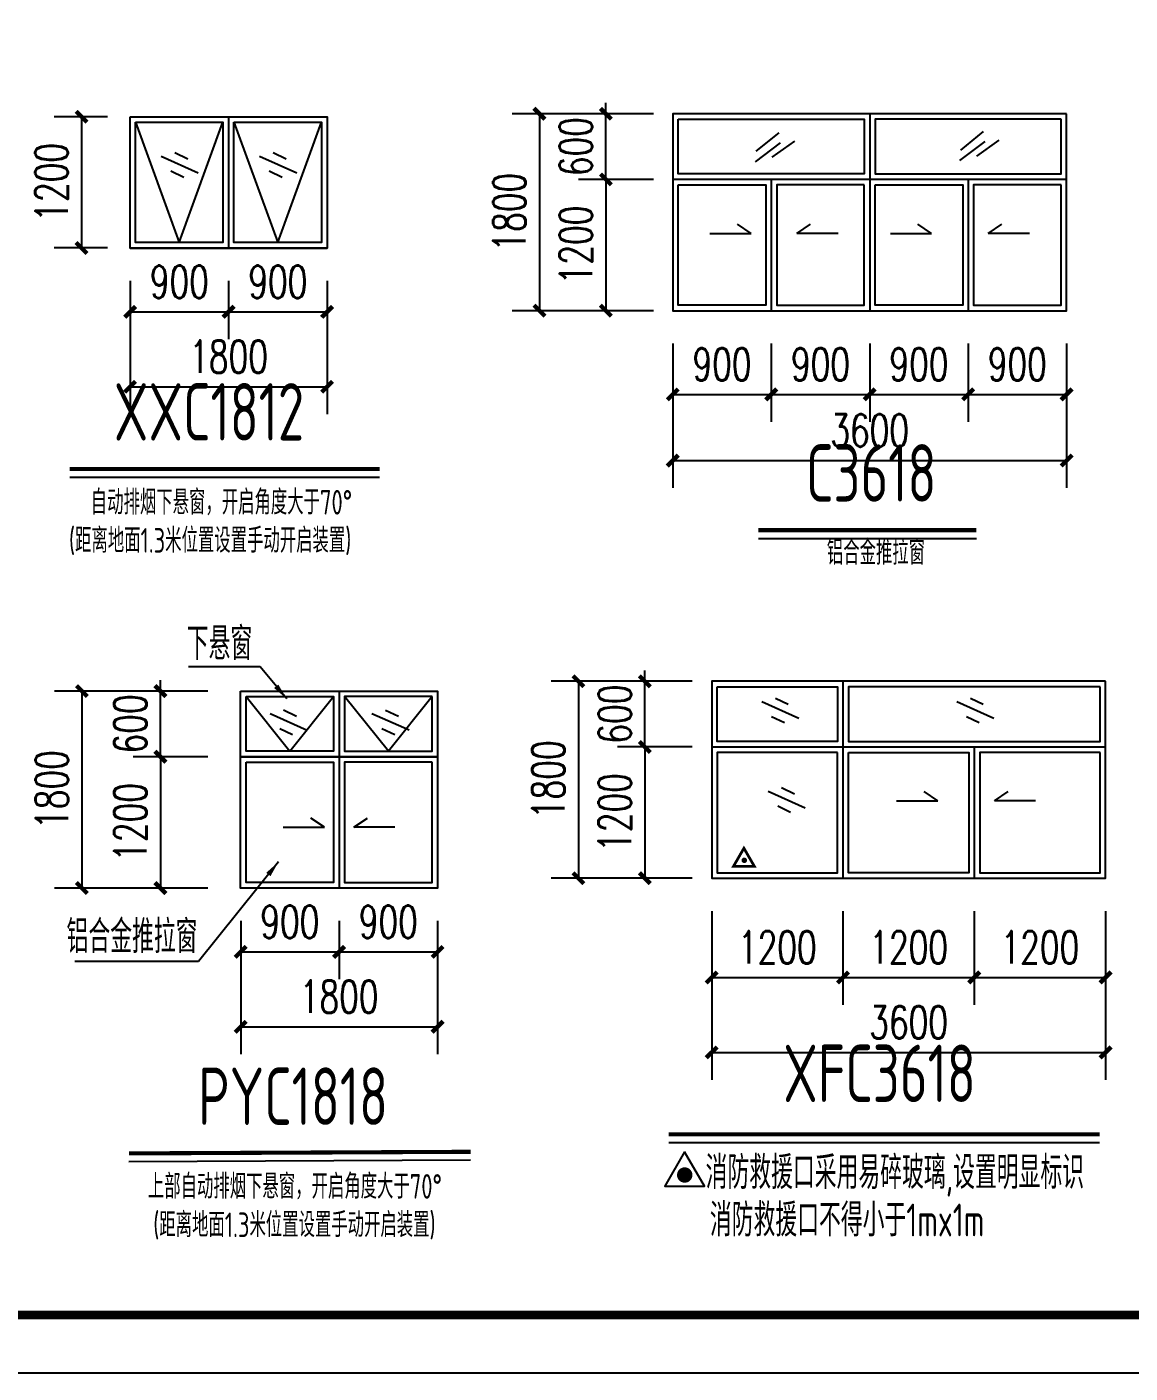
# Model space of a CAD drawing. Extents: x 177291 to 1288761, y 177638 to 322898.
# Drawn here: x 652768 to 672937, y 251928 to 276542 of the extents above; entities that cross this region are included whole.
import ezdxf
from ezdxf.enums import TextEntityAlignment as Align

# ---------------------------------------------------------------- set-up
doc = ezdxf.new("R2010")
doc.units = 0
doc.header["$LTSCALE"] = 1000
for name, color, linetype in [('AXIS', 3, 'Continuous'), ('Gzd', 1, 'Continuous'), ('PUB_TEXT', 7, 'Continuous'), ('PUB_TITLE', 4, 'Continuous'), ('REIN', 1, 'Continuous'), ('TEXT', 7, 'Continuous'), ('THICK', 6, 'Continuous'), ('THIN', 7, 'Continuous')]:
    doc.layers.add(name, color=color, linetype=linetype)
doc.styles.add('_TCH_DIM_T3', font='SIMPLEX', dxfattribs={"width": 0.705882, "bigfont": 'GBCBIG'})
doc.styles.add('C', font='tssdeng.shx', dxfattribs={"height": 3, "bigfont": 'tssdchn.shx'})
doc.styles.add('标准字体', font='tssdeng.shx', dxfattribs={"width": 0.7, "bigfont": 'tssdchn.shx'})
doc.dimstyles.new('TCH-200-1', dxfattribs={"dimtxt": 595, "dimasz": 200, "dimexe": 500, "dimexo": 600, "dimgap": 252.5, "dimtad": 1, "dimdec": 0, "dimzin": 0, "dimdsep": 46, "dimtxsty": '_TCH_DIM_T3', "dimblk": 'ARCHTICK', "dimcen": 0.09, "dimclrd": 3, "dimclre": 3, "dimclrt": 7, "dimazin": 2, "dimtfac": 1, "dimtdec": 0, "dimtix": 1, "dimtmove": 2, "dimatfit": 3, "dimfxl": 1, "dimtolj": 1, "dimtzin": 0, "dimarcsym": 0})
doc.dimstyles.new('TCH-200-2', dxfattribs={"dimtxt": 595, "dimasz": 200, "dimexe": 500, "dimexo": 600, "dimgap": 252.5, "dimtad": 1, "dimdec": 0, "dimlfac": 0.5, "dimzin": 0, "dimdsep": 46, "dimtxsty": '_TCH_DIM_T3', "dimblk": 'ARCHTICK', "dimcen": 0.09, "dimclrd": 124, "dimclre": 124, "dimclrt": 7, "dimazin": 2, "dimtfac": 1, "dimtdec": 0, "dimtix": 1, "dimtmove": 2, "dimatfit": 3, "dimfxl": 1, "dimtolj": 1, "dimtzin": 0, "dimarcsym": 0})

# ---------------------------------------------------------------- blocks, each defined once
blk = doc.blocks.new('A$C4C406FEF')
for p, q in [((2000, 1800), (2000, 0)), ((1169, 1627), (960, 1459)), ((3038, 1637), (2829, 1469)), ((1183, 1535), (953, 1362)), ((1312, 1549), (1106, 1403)), ((3052, 1546), (2822, 1372)), ((3181, 1560), (2976, 1413)), ((3800, 1200), (200, 1200)), ((1100, 1200), (1100, 0)), ((2900, 1200), (2900, 0)), ((916, 707), (791, 792)), ((1334, 707), (1459, 792)), ((2566, 707), (2441, 792)), ((3084, 707), (3209, 792)), ((539, 707), (916, 707)), ((1711, 707), (1334, 707)), ((2189, 707), (2566, 707)), ((3461, 707), (3084, 707))]:
    blk.add_line(p, q)
for points in [[(3800, 1800), (200, 1800), (200, 0), (3800, 0)], [(250, 1750), (1950, 1750), (1950, 1250), (250, 1250)], [(3750, 1750), (2050, 1750), (2050, 1250), (3750, 1250)], [(250, 1150), (1050, 1150), (1050, 50), (250, 50)], [(1950, 1150), (1150, 1150), (1150, 50), (1950, 50)], [(2050, 1150), (2850, 1150), (2850, 50), (2050, 50)], [(3750, 1150), (2950, 1150), (2950, 50), (3750, 50)]]:
    blk.add_lwpolyline(points, close=True)
blk = doc.blocks.new('_ArchTick')
at = {"color": 0, "linetype": 'ByBlock', "const_width": 0.4}
blk.add_lwpolyline([(-0.5, -0.5), (0.5, 0.5)], dxfattribs=at)
blk = doc.blocks.new('*D393')
at = {"layer": 'AXIS', "color": 124, "linetype": 'ByBlock', "lineweight": -2, "transparency": 16777216}
for p, q in [((664221, 273754), (662853, 273754)), ((663353, 273754), (663353, 271354)), ((664221, 271354), (662853, 271354))]:
    blk.add_line(p, q, dxfattribs=at)
at = {"layer": 'Defpoints', "color": 0, "linetype": 'ByBlock', "transparency": 16777216}
for p in [(664821, 273754), (663353, 271354), (664821, 271354)]:
    blk.add_point(p, dxfattribs=at)
at = {"layer": 'AXIS', "color": 124, "linetype": 'ByBlock', "lineweight": -2, "transparency": 16777216, "xscale": 200, "yscale": 200, "zscale": 200}
for p, rotation in [((663353, 273754), 90), ((663353, 271354), 270)]:
    blk.add_blockref('_ArchTick', p, dxfattribs=dict(at, rotation=rotation))
at = {"layer": 'AXIS', "color": 7, "linetype": 'ByBlock', "transparency": 16777216, "insert": (662803, 272554), "char_height": 595, "attachment_point": 5, "rotation": 90, "style": '_TCH_DIM_T3'}
blk.add_mtext('\\A1;1200', dxfattribs=at)
blk = doc.blocks.new('*D394')
at = {"layer": 'AXIS', "color": 124, "linetype": 'ByBlock', "lineweight": -2, "transparency": 16777216}
for p, q in [((664221, 274954), (662853, 274954)), ((663353, 274954), (663353, 275154)), ((663353, 273754), (663353, 274954)), ((664221, 273754), (662853, 273754)), ((663353, 273754), (663353, 273554))]:
    blk.add_line(p, q, dxfattribs=at)
at = {"layer": 'Defpoints', "color": 0, "linetype": 'ByBlock', "transparency": 16777216}
for p in [(663353, 274954), (664821, 274954), (664821, 273754)]:
    blk.add_point(p, dxfattribs=at)
at = {"layer": 'AXIS', "color": 124, "linetype": 'ByBlock', "lineweight": -2, "transparency": 16777216, "xscale": 200, "yscale": 200, "zscale": 200}
for p, rotation in [((663353, 274954), 270), ((663353, 273754), 90)]:
    blk.add_blockref('_ArchTick', p, dxfattribs=dict(at, rotation=rotation))
at = {"layer": 'AXIS', "color": 7, "linetype": 'ByBlock', "transparency": 16777216, "insert": (662803, 274354), "char_height": 595, "attachment_point": 5, "rotation": 90, "style": '_TCH_DIM_T3'}
blk.add_mtext('\\A1;600', dxfattribs=at)
blk = doc.blocks.new('*D395')
at = {"layer": 'AXIS', "color": 124, "linetype": 'ByBlock', "lineweight": -2, "transparency": 16777216}
for p, q in [((664068, 274954), (661639, 274954)), ((662139, 274954), (662139, 271354)), ((664068, 271354), (661639, 271354))]:
    blk.add_line(p, q, dxfattribs=at)
at = {"layer": 'Defpoints', "color": 0, "linetype": 'ByBlock', "transparency": 16777216}
for p in [(664668, 274954), (662139, 271354), (664668, 271354)]:
    blk.add_point(p, dxfattribs=at)
at = {"layer": 'AXIS', "color": 124, "linetype": 'ByBlock', "lineweight": -2, "transparency": 16777216, "xscale": 200, "yscale": 200, "zscale": 200}
for p, rotation in [((662139, 274954), 90), ((662139, 271354), 270)]:
    blk.add_blockref('_ArchTick', p, dxfattribs=dict(at, rotation=rotation))
at = {"layer": 'AXIS', "color": 7, "linetype": 'ByBlock', "transparency": 16777216, "insert": (661589, 273154), "char_height": 595, "attachment_point": 5, "rotation": 90, "style": '_TCH_DIM_T3'}
blk.add_mtext('\\A1;1800', dxfattribs=at)
blk = doc.blocks.new('*D396')
at = {"layer": 'AXIS', "color": 124, "linetype": 'ByBlock', "lineweight": -2, "transparency": 16777216}
for p, q in [((664576, 270754), (664576, 269323)), ((666376, 270754), (666376, 269323)), ((664576, 269823), (666376, 269823))]:
    blk.add_line(p, q, dxfattribs=at)
at = {"layer": 'Defpoints', "color": 0, "linetype": 'ByBlock', "transparency": 16777216}
for p in [(664576, 271354), (666376, 271354), (666376, 269823)]:
    blk.add_point(p, dxfattribs=at)
at = {"layer": 'AXIS', "color": 124, "linetype": 'ByBlock', "lineweight": -2, "transparency": 16777216, "xscale": 200, "yscale": 200, "zscale": 200, "rotation": 180}
blk.add_blockref('_ArchTick', (664576, 269823), dxfattribs=at)
at = {"layer": 'AXIS', "color": 124, "linetype": 'ByBlock', "lineweight": -2, "transparency": 16777216, "xscale": 200, "yscale": 200, "zscale": 200}
blk.add_blockref('_ArchTick', (666376, 269823), dxfattribs=at)
at = {"layer": 'AXIS', "color": 7, "linetype": 'ByBlock', "transparency": 16777216, "insert": (665476, 270373), "char_height": 595, "attachment_point": 5, "style": '_TCH_DIM_T3'}
blk.add_mtext('\\A1;900', dxfattribs=at)
blk = doc.blocks.new('*D397')
at = {"layer": 'AXIS', "color": 124, "linetype": 'ByBlock', "lineweight": -2, "transparency": 16777216}
for p, q in [((666376, 270754), (666376, 269323)), ((668176, 270754), (668176, 269323)), ((666376, 269823), (668176, 269823))]:
    blk.add_line(p, q, dxfattribs=at)
at = {"layer": 'Defpoints', "color": 0, "linetype": 'ByBlock', "transparency": 16777216}
for p in [(666376, 271354), (668176, 271354), (668176, 269823)]:
    blk.add_point(p, dxfattribs=at)
at = {"layer": 'AXIS', "color": 124, "linetype": 'ByBlock', "lineweight": -2, "transparency": 16777216, "xscale": 200, "yscale": 200, "zscale": 200, "rotation": 180}
blk.add_blockref('_ArchTick', (666376, 269823), dxfattribs=at)
at = {"layer": 'AXIS', "color": 124, "linetype": 'ByBlock', "lineweight": -2, "transparency": 16777216, "xscale": 200, "yscale": 200, "zscale": 200}
blk.add_blockref('_ArchTick', (668176, 269823), dxfattribs=at)
at = {"layer": 'AXIS', "color": 7, "linetype": 'ByBlock', "transparency": 16777216, "insert": (667276, 270373), "char_height": 595, "attachment_point": 5, "style": '_TCH_DIM_T3'}
blk.add_mtext('\\A1;900', dxfattribs=at)
blk = doc.blocks.new('*D398')
at = {"layer": 'AXIS', "color": 124, "linetype": 'ByBlock', "lineweight": -2, "transparency": 16777216}
for p, q in [((664576, 270754), (664576, 268114)), ((671776, 270754), (671776, 268114)), ((664576, 268614), (671776, 268614))]:
    blk.add_line(p, q, dxfattribs=at)
at = {"layer": 'Defpoints', "color": 0, "linetype": 'ByBlock', "transparency": 16777216}
for p in [(664576, 271354), (671776, 271354), (671776, 268614)]:
    blk.add_point(p, dxfattribs=at)
at = {"layer": 'AXIS', "color": 124, "linetype": 'ByBlock', "lineweight": -2, "transparency": 16777216, "xscale": 200, "yscale": 200, "zscale": 200, "rotation": 180}
blk.add_blockref('_ArchTick', (664576, 268614), dxfattribs=at)
at = {"layer": 'AXIS', "color": 124, "linetype": 'ByBlock', "lineweight": -2, "transparency": 16777216, "xscale": 200, "yscale": 200, "zscale": 200}
blk.add_blockref('_ArchTick', (671776, 268614), dxfattribs=at)
at = {"layer": 'AXIS', "color": 7, "linetype": 'ByBlock', "transparency": 16777216, "insert": (668176, 269164), "char_height": 595, "attachment_point": 5, "style": '_TCH_DIM_T3'}
blk.add_mtext('\\A1;3600', dxfattribs=at)
blk = doc.blocks.new('*D399')
at = {"layer": 'AXIS', "color": 124, "linetype": 'ByBlock', "lineweight": -2, "transparency": 16777216}
for p, q in [((668176, 270754), (668176, 269323)), ((669976, 270754), (669976, 269323)), ((668176, 269823), (669976, 269823))]:
    blk.add_line(p, q, dxfattribs=at)
at = {"layer": 'Defpoints', "color": 0, "linetype": 'ByBlock', "transparency": 16777216}
for p in [(668176, 271354), (669976, 271354), (669976, 269823)]:
    blk.add_point(p, dxfattribs=at)
at = {"layer": 'AXIS', "color": 124, "linetype": 'ByBlock', "lineweight": -2, "transparency": 16777216, "xscale": 200, "yscale": 200, "zscale": 200, "rotation": 180}
blk.add_blockref('_ArchTick', (668176, 269823), dxfattribs=at)
at = {"layer": 'AXIS', "color": 124, "linetype": 'ByBlock', "lineweight": -2, "transparency": 16777216, "xscale": 200, "yscale": 200, "zscale": 200}
blk.add_blockref('_ArchTick', (669976, 269823), dxfattribs=at)
at = {"layer": 'AXIS', "color": 7, "linetype": 'ByBlock', "transparency": 16777216, "insert": (669076, 270373), "char_height": 595, "attachment_point": 5, "style": '_TCH_DIM_T3'}
blk.add_mtext('\\A1;900', dxfattribs=at)
blk = doc.blocks.new('*D400')
at = {"layer": 'AXIS', "color": 124, "linetype": 'ByBlock', "lineweight": -2, "transparency": 16777216}
for p, q in [((669976, 270754), (669976, 269323)), ((671776, 270754), (671776, 269323)), ((669976, 269823), (671776, 269823))]:
    blk.add_line(p, q, dxfattribs=at)
at = {"layer": 'Defpoints', "color": 0, "linetype": 'ByBlock', "transparency": 16777216}
for p in [(669976, 271354), (671776, 271354), (671776, 269823)]:
    blk.add_point(p, dxfattribs=at)
at = {"layer": 'AXIS', "color": 124, "linetype": 'ByBlock', "lineweight": -2, "transparency": 16777216, "xscale": 200, "yscale": 200, "zscale": 200, "rotation": 180}
blk.add_blockref('_ArchTick', (669976, 269823), dxfattribs=at)
at = {"layer": 'AXIS', "color": 124, "linetype": 'ByBlock', "lineweight": -2, "transparency": 16777216, "xscale": 200, "yscale": 200, "zscale": 200}
blk.add_blockref('_ArchTick', (671776, 269823), dxfattribs=at)
at = {"layer": 'AXIS', "color": 7, "linetype": 'ByBlock', "transparency": 16777216, "insert": (670876, 270373), "char_height": 595, "attachment_point": 5, "style": '_TCH_DIM_T3'}
blk.add_mtext('\\A1;900', dxfattribs=at)
blk = doc.blocks.new('*D410')
at = {"layer": 'AXIS', "color": 124, "linetype": 'ByBlock', "lineweight": -2, "transparency": 16777216}
for p, q in [((656676, 260197), (656676, 259130)), ((658475, 260197), (658475, 259130)), ((656676, 259630), (658475, 259630))]:
    blk.add_line(p, q, dxfattribs=at)
at = {"layer": 'Defpoints', "color": 0, "linetype": 'ByBlock', "transparency": 16777216}
for p in [(656676, 260797), (658475, 260797), (658475, 259630)]:
    blk.add_point(p, dxfattribs=at)
at = {"layer": 'AXIS', "color": 124, "linetype": 'ByBlock', "lineweight": -2, "transparency": 16777216, "xscale": 200, "yscale": 200, "zscale": 200, "rotation": 180}
blk.add_blockref('_ArchTick', (656676, 259630), dxfattribs=at)
at = {"layer": 'AXIS', "color": 124, "linetype": 'ByBlock', "lineweight": -2, "transparency": 16777216, "xscale": 200, "yscale": 200, "zscale": 200}
blk.add_blockref('_ArchTick', (658475, 259630), dxfattribs=at)
at = {"layer": 'AXIS', "color": 7, "linetype": 'ByBlock', "transparency": 16777216, "insert": (657575, 260180), "char_height": 595, "attachment_point": 5, "style": '_TCH_DIM_T3'}
blk.add_mtext('\\A1;900', dxfattribs=at)
blk = doc.blocks.new('*D411')
at = {"layer": 'AXIS', "color": 124, "linetype": 'ByBlock', "lineweight": -2, "transparency": 16777216}
for p, q in [((656676, 260197), (656676, 257760)), ((660276, 260197), (660276, 257760)), ((656676, 258260), (660276, 258260))]:
    blk.add_line(p, q, dxfattribs=at)
at = {"layer": 'Defpoints', "color": 0, "linetype": 'ByBlock', "transparency": 16777216}
for p in [(656676, 260797), (660276, 260797), (660276, 258260)]:
    blk.add_point(p, dxfattribs=at)
at = {"layer": 'AXIS', "color": 124, "linetype": 'ByBlock', "lineweight": -2, "transparency": 16777216, "xscale": 200, "yscale": 200, "zscale": 200, "rotation": 180}
blk.add_blockref('_ArchTick', (656676, 258260), dxfattribs=at)
at = {"layer": 'AXIS', "color": 124, "linetype": 'ByBlock', "lineweight": -2, "transparency": 16777216, "xscale": 200, "yscale": 200, "zscale": 200}
blk.add_blockref('_ArchTick', (660276, 258260), dxfattribs=at)
at = {"layer": 'AXIS', "color": 7, "linetype": 'ByBlock', "transparency": 16777216, "insert": (658476, 258810), "char_height": 595, "attachment_point": 5, "style": '_TCH_DIM_T3'}
blk.add_mtext('\\A1;1800', dxfattribs=at)
blk = doc.blocks.new('*D412')
at = {"layer": 'AXIS', "color": 124, "linetype": 'ByBlock', "lineweight": -2, "transparency": 16777216}
for p, q in [((656076, 263198), (654708, 263198)), ((655208, 263198), (655208, 260797)), ((656076, 260797), (654708, 260797))]:
    blk.add_line(p, q, dxfattribs=at)
at = {"layer": 'Defpoints', "color": 0, "linetype": 'ByBlock', "transparency": 16777216}
for p in [(656676, 263198), (655208, 260797), (656676, 260797)]:
    blk.add_point(p, dxfattribs=at)
at = {"layer": 'AXIS', "color": 124, "linetype": 'ByBlock', "lineweight": -2, "transparency": 16777216, "xscale": 200, "yscale": 200, "zscale": 200}
for p, rotation in [((655208, 263198), 90), ((655208, 260797), 270)]:
    blk.add_blockref('_ArchTick', p, dxfattribs=dict(at, rotation=rotation))
at = {"layer": 'AXIS', "color": 7, "linetype": 'ByBlock', "transparency": 16777216, "insert": (654658, 261997), "char_height": 595, "attachment_point": 5, "rotation": 90, "style": '_TCH_DIM_T3'}
blk.add_mtext('\\A1;1200', dxfattribs=at)
blk = doc.blocks.new('*D413')
at = {"layer": 'AXIS', "color": 124, "linetype": 'ByBlock', "lineweight": -2, "transparency": 16777216}
for p, q in [((658475, 260197), (658475, 259130)), ((660276, 260197), (660276, 259130)), ((658475, 259630), (660276, 259630))]:
    blk.add_line(p, q, dxfattribs=at)
at = {"layer": 'Defpoints', "color": 0, "linetype": 'ByBlock', "transparency": 16777216}
for p in [(658475, 260797), (660276, 260797), (660276, 259630)]:
    blk.add_point(p, dxfattribs=at)
at = {"layer": 'AXIS', "color": 124, "linetype": 'ByBlock', "lineweight": -2, "transparency": 16777216, "xscale": 200, "yscale": 200, "zscale": 200, "rotation": 180}
blk.add_blockref('_ArchTick', (658475, 259630), dxfattribs=at)
at = {"layer": 'AXIS', "color": 124, "linetype": 'ByBlock', "lineweight": -2, "transparency": 16777216, "xscale": 200, "yscale": 200, "zscale": 200}
blk.add_blockref('_ArchTick', (660276, 259630), dxfattribs=at)
at = {"layer": 'AXIS', "color": 7, "linetype": 'ByBlock', "transparency": 16777216, "insert": (659375, 260180), "char_height": 595, "attachment_point": 5, "style": '_TCH_DIM_T3'}
blk.add_mtext('\\A1;900', dxfattribs=at)
blk = doc.blocks.new('*D414')
at = {"layer": 'AXIS', "color": 124, "linetype": 'ByBlock', "lineweight": -2, "transparency": 16777216}
for p, q in [((656076, 264398), (654708, 264398)), ((655208, 264398), (655208, 264598)), ((655208, 263198), (655208, 264398)), ((656076, 263198), (654708, 263198)), ((655208, 263198), (655208, 262998))]:
    blk.add_line(p, q, dxfattribs=at)
at = {"layer": 'Defpoints', "color": 0, "linetype": 'ByBlock', "transparency": 16777216}
for p in [(655208, 264398), (656676, 264398), (656676, 263198)]:
    blk.add_point(p, dxfattribs=at)
at = {"layer": 'AXIS', "color": 124, "linetype": 'ByBlock', "lineweight": -2, "transparency": 16777216, "xscale": 200, "yscale": 200, "zscale": 200}
for p, rotation in [((655208, 264398), 270), ((655208, 263198), 90)]:
    blk.add_blockref('_ArchTick', p, dxfattribs=dict(at, rotation=rotation))
at = {"layer": 'AXIS', "color": 7, "linetype": 'ByBlock', "transparency": 16777216, "insert": (654658, 263798), "char_height": 595, "attachment_point": 5, "rotation": 90, "style": '_TCH_DIM_T3'}
blk.add_mtext('\\A1;600', dxfattribs=at)
blk = doc.blocks.new('*D597')
at = {"layer": 'AXIS', "color": 124, "linetype": 'ByBlock', "lineweight": -2, "transparency": 16777216}
for p, q in [((656076, 264398), (653273, 264398)), ((653773, 264398), (653773, 260797)), ((656076, 260797), (653273, 260797))]:
    blk.add_line(p, q, dxfattribs=at)
at = {"layer": 'Defpoints', "color": 0, "linetype": 'ByBlock', "transparency": 16777216}
for p in [(656676, 264398), (653773, 260797), (656676, 260797)]:
    blk.add_point(p, dxfattribs=at)
at = {"layer": 'AXIS', "color": 124, "linetype": 'ByBlock', "lineweight": -2, "transparency": 16777216, "xscale": 200, "yscale": 200, "zscale": 200}
for p, rotation in [((653773, 264398), 90), ((653773, 260797), 270)]:
    blk.add_blockref('_ArchTick', p, dxfattribs=dict(at, rotation=rotation))
at = {"layer": 'AXIS', "color": 7, "linetype": 'ByBlock', "transparency": 16777216, "insert": (653223, 262597), "char_height": 595, "attachment_point": 5, "rotation": 90, "style": '_TCH_DIM_T3'}
blk.add_mtext('\\A1;1800', dxfattribs=at)
blk = doc.blocks.new('*D1826')
at = {"layer": 'AXIS', "color": 124, "linetype": 'ByBlock', "lineweight": -2, "transparency": 16777216}
for p, q in [((654655, 271900), (654655, 270833)), ((656455, 271900), (656455, 270833)), ((654655, 271333), (656455, 271333))]:
    blk.add_line(p, q, dxfattribs=at)
at = {"layer": 'Defpoints', "color": 0, "linetype": 'ByBlock', "transparency": 16777216}
for p in [(654655, 272500), (656455, 272500), (656455, 271333)]:
    blk.add_point(p, dxfattribs=at)
at = {"layer": 'AXIS', "color": 124, "linetype": 'ByBlock', "lineweight": -2, "transparency": 16777216, "xscale": 200, "yscale": 200, "zscale": 200, "rotation": 180}
blk.add_blockref('_ArchTick', (654655, 271333), dxfattribs=at)
at = {"layer": 'AXIS', "color": 124, "linetype": 'ByBlock', "lineweight": -2, "transparency": 16777216, "xscale": 200, "yscale": 200, "zscale": 200}
blk.add_blockref('_ArchTick', (656455, 271333), dxfattribs=at)
at = {"layer": 'AXIS', "color": 7, "linetype": 'ByBlock', "transparency": 16777216, "insert": (655555, 271883), "char_height": 595, "attachment_point": 5, "style": '_TCH_DIM_T3'}
blk.add_mtext('\\A1;900', dxfattribs=at)
blk = doc.blocks.new('*D1827')
at = {"layer": 'AXIS', "color": 124, "linetype": 'ByBlock', "lineweight": -2, "transparency": 16777216}
for p, q in [((656455, 271900), (656455, 270833)), ((658256, 271900), (658256, 270833)), ((656455, 271333), (658256, 271333))]:
    blk.add_line(p, q, dxfattribs=at)
at = {"layer": 'Defpoints', "color": 0, "linetype": 'ByBlock', "transparency": 16777216}
for p in [(656455, 272500), (658256, 272500), (658256, 271333)]:
    blk.add_point(p, dxfattribs=at)
at = {"layer": 'AXIS', "color": 124, "linetype": 'ByBlock', "lineweight": -2, "transparency": 16777216, "xscale": 200, "yscale": 200, "zscale": 200, "rotation": 180}
blk.add_blockref('_ArchTick', (656455, 271333), dxfattribs=at)
at = {"layer": 'AXIS', "color": 124, "linetype": 'ByBlock', "lineweight": -2, "transparency": 16777216, "xscale": 200, "yscale": 200, "zscale": 200}
blk.add_blockref('_ArchTick', (658256, 271333), dxfattribs=at)
at = {"layer": 'AXIS', "color": 7, "linetype": 'ByBlock', "transparency": 16777216, "insert": (657355, 271883), "char_height": 595, "attachment_point": 5, "style": '_TCH_DIM_T3'}
blk.add_mtext('\\A1;900', dxfattribs=at)
blk = doc.blocks.new('*D1828')
at = {"layer": 'AXIS', "color": 124, "linetype": 'ByBlock', "lineweight": -2, "transparency": 16777216}
for p, q in [((654655, 271900), (654655, 269463)), ((658256, 271900), (658256, 269463)), ((654655, 269963), (658256, 269963))]:
    blk.add_line(p, q, dxfattribs=at)
at = {"layer": 'Defpoints', "color": 0, "linetype": 'ByBlock', "transparency": 16777216}
for p in [(654655, 272500), (658256, 272500), (658256, 269963)]:
    blk.add_point(p, dxfattribs=at)
at = {"layer": 'AXIS', "color": 124, "linetype": 'ByBlock', "lineweight": -2, "transparency": 16777216, "xscale": 200, "yscale": 200, "zscale": 200, "rotation": 180}
blk.add_blockref('_ArchTick', (654655, 269963), dxfattribs=at)
at = {"layer": 'AXIS', "color": 124, "linetype": 'ByBlock', "lineweight": -2, "transparency": 16777216, "xscale": 200, "yscale": 200, "zscale": 200}
blk.add_blockref('_ArchTick', (658256, 269963), dxfattribs=at)
at = {"layer": 'AXIS', "color": 7, "linetype": 'ByBlock', "transparency": 16777216, "insert": (656455, 270513), "char_height": 595, "attachment_point": 5, "style": '_TCH_DIM_T3'}
blk.add_mtext('\\A1;1800', dxfattribs=at)
blk = doc.blocks.new('*D1829')
at = {"layer": 'AXIS', "color": 124, "linetype": 'ByBlock', "lineweight": -2, "transparency": 16777216}
for p, q in [((654244, 274900), (653267, 274900)), ((653767, 274900), (653767, 272500)), ((654244, 272500), (653267, 272500))]:
    blk.add_line(p, q, dxfattribs=at)
at = {"layer": 'Defpoints', "color": 0, "linetype": 'ByBlock', "transparency": 16777216}
for p in [(654844, 274900), (653767, 272500), (654844, 272500)]:
    blk.add_point(p, dxfattribs=at)
at = {"layer": 'AXIS', "color": 124, "linetype": 'ByBlock', "lineweight": -2, "transparency": 16777216, "xscale": 200, "yscale": 200, "zscale": 200}
for p, rotation in [((653767, 274900), 90), ((653767, 272500), 270)]:
    blk.add_blockref('_ArchTick', p, dxfattribs=dict(at, rotation=rotation))
at = {"layer": 'AXIS', "color": 7, "linetype": 'ByBlock', "transparency": 16777216, "insert": (653217, 273700), "char_height": 595, "attachment_point": 5, "rotation": 90, "style": '_TCH_DIM_T3'}
blk.add_mtext('\\A1;1200', dxfattribs=at)
blk = doc.blocks.new('*D1837')
at = {"layer": 'AXIS', "color": 124, "linetype": 'ByBlock', "lineweight": -2, "transparency": 16777216}
for p, q in [((664933, 263377), (663565, 263377)), ((664065, 263377), (664065, 260977)), ((664933, 260977), (663565, 260977))]:
    blk.add_line(p, q, dxfattribs=at)
at = {"layer": 'Defpoints', "color": 0, "linetype": 'ByBlock', "transparency": 16777216}
for p in [(665533, 263377), (664065, 260977), (665533, 260977)]:
    blk.add_point(p, dxfattribs=at)
at = {"layer": 'AXIS', "color": 124, "linetype": 'ByBlock', "lineweight": -2, "transparency": 16777216, "xscale": 200, "yscale": 200, "zscale": 200}
for p, rotation in [((664065, 263377), 90), ((664065, 260977), 270)]:
    blk.add_blockref('_ArchTick', p, dxfattribs=dict(at, rotation=rotation))
at = {"layer": 'AXIS', "color": 7, "linetype": 'ByBlock', "transparency": 16777216, "insert": (663515, 262177), "char_height": 595, "attachment_point": 5, "rotation": 90, "style": '_TCH_DIM_T3'}
blk.add_mtext('\\A1;1200', dxfattribs=at)
blk = doc.blocks.new('*D1838')
at = {"layer": 'AXIS', "color": 124, "linetype": 'ByBlock', "lineweight": -2, "transparency": 16777216}
for p, q in [((664065, 264577), (664065, 264777)), ((664933, 264577), (663565, 264577)), ((664065, 263377), (664065, 264577)), ((664933, 263377), (663565, 263377)), ((664065, 263377), (664065, 263177))]:
    blk.add_line(p, q, dxfattribs=at)
at = {"layer": 'Defpoints', "color": 0, "linetype": 'ByBlock', "transparency": 16777216}
for p in [(664065, 264577), (665533, 264577), (665533, 263377)]:
    blk.add_point(p, dxfattribs=at)
at = {"layer": 'AXIS', "color": 124, "linetype": 'ByBlock', "lineweight": -2, "transparency": 16777216, "xscale": 200, "yscale": 200, "zscale": 200}
for p, rotation in [((664065, 264577), 270), ((664065, 263377), 90)]:
    blk.add_blockref('_ArchTick', p, dxfattribs=dict(at, rotation=rotation))
at = {"layer": 'AXIS', "color": 7, "linetype": 'ByBlock', "transparency": 16777216, "insert": (663515, 263977), "char_height": 595, "attachment_point": 5, "rotation": 90, "style": '_TCH_DIM_T3'}
blk.add_mtext('\\A1;600', dxfattribs=at)
blk = doc.blocks.new('*D1839')
at = {"layer": 'AXIS', "color": 124, "linetype": 'ByBlock', "lineweight": -2, "transparency": 16777216}
for p, q in [((664780, 264577), (662351, 264577)), ((662851, 264577), (662851, 260977)), ((664780, 260977), (662351, 260977))]:
    blk.add_line(p, q, dxfattribs=at)
at = {"layer": 'Defpoints', "color": 0, "linetype": 'ByBlock', "transparency": 16777216}
for p in [(665380, 264577), (662851, 260977), (665380, 260977)]:
    blk.add_point(p, dxfattribs=at)
at = {"layer": 'AXIS', "color": 124, "linetype": 'ByBlock', "lineweight": -2, "transparency": 16777216, "xscale": 200, "yscale": 200, "zscale": 200}
for p, rotation in [((662851, 264577), 90), ((662851, 260977), 270)]:
    blk.add_blockref('_ArchTick', p, dxfattribs=dict(at, rotation=rotation))
at = {"layer": 'AXIS', "color": 7, "linetype": 'ByBlock', "transparency": 16777216, "insert": (662301, 262777), "char_height": 595, "attachment_point": 5, "rotation": 90, "style": '_TCH_DIM_T3'}
blk.add_mtext('\\A1;1800', dxfattribs=at)
blk = doc.blocks.new('*D1840')
at = {"layer": 'AXIS', "color": 124, "linetype": 'ByBlock', "lineweight": -2, "transparency": 16777216}
for p, q in [((665288, 260377), (665288, 258662)), ((667688, 260377), (667688, 258662)), ((665288, 259162), (667688, 259162))]:
    blk.add_line(p, q, dxfattribs=at)
at = {"layer": 'Defpoints', "color": 0, "linetype": 'ByBlock', "transparency": 16777216}
for p in [(665288, 260977), (667688, 260977), (667688, 259162)]:
    blk.add_point(p, dxfattribs=at)
at = {"layer": 'AXIS', "color": 124, "linetype": 'ByBlock', "lineweight": -2, "transparency": 16777216, "xscale": 200, "yscale": 200, "zscale": 200, "rotation": 180}
blk.add_blockref('_ArchTick', (665288, 259162), dxfattribs=at)
at = {"layer": 'AXIS', "color": 124, "linetype": 'ByBlock', "lineweight": -2, "transparency": 16777216, "xscale": 200, "yscale": 200, "zscale": 200}
blk.add_blockref('_ArchTick', (667688, 259162), dxfattribs=at)
at = {"layer": 'AXIS', "color": 7, "linetype": 'ByBlock', "transparency": 16777216, "insert": (666488, 259712), "char_height": 595, "attachment_point": 5, "style": '_TCH_DIM_T3'}
blk.add_mtext('\\A1;1200', dxfattribs=at)
blk = doc.blocks.new('*D1841')
at = {"layer": 'AXIS', "color": 124, "linetype": 'ByBlock', "lineweight": -2, "transparency": 16777216}
for p, q in [((665288, 260377), (665288, 257292)), ((672488, 260377), (672488, 257292)), ((665288, 257792), (672488, 257792))]:
    blk.add_line(p, q, dxfattribs=at)
at = {"layer": 'Defpoints', "color": 0, "linetype": 'ByBlock', "transparency": 16777216}
for p in [(665288, 260977), (672488, 260977), (672488, 257792)]:
    blk.add_point(p, dxfattribs=at)
at = {"layer": 'AXIS', "color": 124, "linetype": 'ByBlock', "lineweight": -2, "transparency": 16777216, "xscale": 200, "yscale": 200, "zscale": 200, "rotation": 180}
blk.add_blockref('_ArchTick', (665288, 257792), dxfattribs=at)
at = {"layer": 'AXIS', "color": 124, "linetype": 'ByBlock', "lineweight": -2, "transparency": 16777216, "xscale": 200, "yscale": 200, "zscale": 200}
blk.add_blockref('_ArchTick', (672488, 257792), dxfattribs=at)
at = {"layer": 'AXIS', "color": 7, "linetype": 'ByBlock', "transparency": 16777216, "insert": (668888, 258342), "char_height": 595, "attachment_point": 5, "style": '_TCH_DIM_T3'}
blk.add_mtext('\\A1;3600', dxfattribs=at)
blk = doc.blocks.new('*D1842')
at = {"layer": 'AXIS', "color": 124, "linetype": 'ByBlock', "lineweight": -2, "transparency": 16777216}
for p, q in [((667688, 260377), (667688, 258662)), ((670088, 260377), (670088, 258662)), ((667688, 259162), (670088, 259162))]:
    blk.add_line(p, q, dxfattribs=at)
at = {"layer": 'Defpoints', "color": 0, "linetype": 'ByBlock', "transparency": 16777216}
for p in [(667688, 260977), (670088, 260977), (670088, 259162)]:
    blk.add_point(p, dxfattribs=at)
at = {"layer": 'AXIS', "color": 124, "linetype": 'ByBlock', "lineweight": -2, "transparency": 16777216, "xscale": 200, "yscale": 200, "zscale": 200, "rotation": 180}
blk.add_blockref('_ArchTick', (667688, 259162), dxfattribs=at)
at = {"layer": 'AXIS', "color": 124, "linetype": 'ByBlock', "lineweight": -2, "transparency": 16777216, "xscale": 200, "yscale": 200, "zscale": 200}
blk.add_blockref('_ArchTick', (670088, 259162), dxfattribs=at)
at = {"layer": 'AXIS', "color": 7, "linetype": 'ByBlock', "transparency": 16777216, "insert": (668888, 259712), "char_height": 595, "attachment_point": 5, "style": '_TCH_DIM_T3'}
blk.add_mtext('\\A1;1200', dxfattribs=at)
blk = doc.blocks.new('*D1843')
at = {"layer": 'AXIS', "color": 124, "linetype": 'ByBlock', "lineweight": -2, "transparency": 16777216}
for p, q in [((670088, 260377), (670088, 258662)), ((672488, 260377), (672488, 258662)), ((670088, 259162), (672488, 259162))]:
    blk.add_line(p, q, dxfattribs=at)
at = {"layer": 'Defpoints', "color": 0, "linetype": 'ByBlock', "transparency": 16777216}
for p in [(670088, 260977), (672488, 260977), (672488, 259162)]:
    blk.add_point(p, dxfattribs=at)
at = {"layer": 'AXIS', "color": 124, "linetype": 'ByBlock', "lineweight": -2, "transparency": 16777216, "xscale": 200, "yscale": 200, "zscale": 200, "rotation": 180}
blk.add_blockref('_ArchTick', (670088, 259162), dxfattribs=at)
at = {"layer": 'AXIS', "color": 124, "linetype": 'ByBlock', "lineweight": -2, "transparency": 16777216, "xscale": 200, "yscale": 200, "zscale": 200}
blk.add_blockref('_ArchTick', (672488, 259162), dxfattribs=at)
at = {"layer": 'AXIS', "color": 7, "linetype": 'ByBlock', "transparency": 16777216, "insert": (671288, 259712), "char_height": 595, "attachment_point": 5, "style": '_TCH_DIM_T3'}
blk.add_mtext('\\A1;1200', dxfattribs=at)

msp = doc.modelspace()

# ---------------------------------------------------------------- linework, layer by layer
at = {"color": 21}
for p, q in [((654754.37, 274799.8), (655553.5, 272599.76)), ((655553.5, 272599.76), (656352.67, 274799.73)), ((656552.59, 274799.78), (657353.72, 272599.75)), ((657353.72, 272599.75), (658154.89, 274799.71))]:
    msp.add_line(p, q, dxfattribs=at)
for p, q in [((656453.3, 274899.75), (656453.27, 272499.75)), ((655474.21, 274245.61), (655709.54, 274131.48)), ((657272.43, 274245.59), (657507.76, 274131.46)), ((655224.96, 274181.51), (655901.58, 273876.29)), ((657023.18, 274181.49), (657699.8, 273876.27)), ((655401.81, 273909.81), (655637.14, 273795.68)), ((657200.03, 273909.79), (657435.36, 273795.66)), ((654655.08, 272499.75), (658259.14, 272499.75)), ((667687.94, 264577.41), (667687.97, 260977.41)), ((666203.53, 264207.03), (666880.15, 263901.81)), ((666452.79, 264271.13), (666688.11, 264157)), ((669768.12, 264207.03), (670444.74, 263901.81)), ((670017.37, 264271.13), (670252.7, 264157)), ((657212.52, 263988.72), (657889.15, 263683.5)), ((657461.78, 264052.81), (657697.1, 263938.69)), ((659076.66, 263985.63), (659756.28, 263687.14)), ((659325.26, 264052.2), (659561.71, 263940.41)), ((666380.39, 263935.33), (666615.71, 263821.2)), ((669944.98, 263935.33), (670180.3, 263821.2)), ((657389.38, 263717.01), (657624.71, 263602.89)), ((659256.2, 263715.69), (659492.65, 263603.91)), ((665287.97, 263377.41), (672488.03, 263377.41)), ((670087.95, 263377.44), (670087.99, 260977.44)), ((658475.81, 263197.12), (658475.21, 260797.12)), ((666566.31, 262634.82), (666801.64, 262520.7)), ((666317.06, 262570.73), (666993.68, 262265.51)), ((668666.45, 262391.6), (669419.84, 262391.61)), ((669419.84, 262391.61), (669170.16, 262560.5)), ((670456.61, 262391.62), (670706.28, 262560.52)), ((671209.99, 262391.63), (670456.61, 262391.62)), ((666493.92, 262299.02), (666729.24, 262184.9)), ((657454.09, 261907.96), (658207.47, 261907.77)), ((658207.47, 261907.77), (657957.84, 262076.72)), ((658743.62, 261907.64), (658993.33, 262076.47)), ((659497, 261907.45), (658743.62, 261907.64))]:
    msp.add_line(p, q)
at = {"color": 3}
for p, q in [((658475.55, 264397.66), (658475.81, 263197.12)), ((656774.89, 264297.74), (657575.04, 263296.95)), ((657575.04, 263296.95), (658375.2, 264297.09)), ((659376.54, 263297.23), (658575.94, 264297.13)), ((660176.24, 264298.25), (659376.54, 263297.23))]:
    msp.add_line(p, q, dxfattribs=at)
for points in [[(654655.08, 274899.75), (658255.52, 274899.75), (658255.52, 272499.75), (654655.08, 272499.75)], [(672488.03, 264577.41), (665287.97, 264577.41), (665287.97, 260977.41), (672488.03, 260977.41)], [(665387.19, 264477.41), (667587.31, 264477.39), (667587.31, 263477.39), (665387.19, 263477.41)], [(672388.74, 264477.47), (667788.58, 264477.39), (667788.6, 263477.39), (672388.76, 263477.47)], [(656675.66, 263197.69), (660275.65, 263197.64), (660275.59, 260796.7), (656675.6, 260796.75)], [(667587.98, 263277.41), (665387.85, 263277.41), (665387.85, 261077.41), (667587.98, 261077.41)], [(667787.93, 263277.41), (669987.95, 263277.44), (669987.99, 261077.44), (667787.97, 261077.42)], [(672388.1, 263277.46), (670187.95, 263277.44), (670187.99, 261077.44), (672388.14, 261077.46)], [(656775.71, 263097.47), (658375.84, 263097.14), (658375.3, 260897.14), (656775.16, 260897.47)], [(660175.86, 263096.77), (658575.72, 263097.09), (658575.18, 260897.09), (660175.31, 260896.77)]]:
    msp.add_lwpolyline(points, close=True)
at = {"color": 21}
for points in [[(654754.37, 274799.8), (656352.67, 274799.73), (656352.65, 272599.73), (654754.36, 272599.8)], [(656552.59, 274799.78), (658154.89, 274799.71), (658154.87, 272599.71), (656552.58, 272599.78)]]:
    msp.add_lwpolyline(points, close=True, dxfattribs=at)
at = {"color": 3}
for points in [[(656675.6, 264397.69), (660275.53, 264397.64), (660275.53, 263197.64), (656675.6, 263197.69)], [(656774.88, 264298.41), (658375.19, 264298.38), (658375.19, 263296.94), (656774.88, 263296.96)], [(660176.25, 264298.92), (658575.94, 264298.42), (658576.38, 263296.98), (660176.69, 263297.48)]]:
    msp.add_lwpolyline(points, close=True, dxfattribs=at)
at = {"layer": 'Gzd'}
msp.add_lwpolyline([(664792.54, 255971.57), (664429.51, 255342.78), (665155.57, 255342.78)], close=True, dxfattribs=at)
at = {"layer": 'PUB_TITLE'}
msp.add_lwpolyline([(595606.7, 314928.34), (684804.08, 314928.34), (684804.08, 251928.06), (595606.7, 251928.06)], close=True, dxfattribs=at)
at = {"layer": 'PUB_TITLE', "const_width": 159.09}
msp.add_lwpolyline([(598258.23, 252988.67), (598258.23, 313867.73), (683743.47, 313867.73), (683743.47, 252988.67)], close=True, dxfattribs=at)
at = {"layer": 'REIN', "const_width": 50}
msp.add_lwpolyline([(665876.75, 261524.64), (665685, 261192.53), (666068.49, 261192.53)], close=True, dxfattribs=at)
at = {"layer": 'REIN'}
for points, const_width in [([(665858.03, 261304.31, 1), (665908.03, 261304.31, 1)], 50), ([(664723.96, 255549.58, 1), (664864.58, 255549.58, 1)], 140.62)]:
    msp.add_lwpolyline(points, format="xyb", close=True, dxfattribs=dict(at, const_width=const_width))
at = {"layer": 'THICK', "linetype": 'ByBlock', "const_width": 75}
for points in [[(653551.74, 268458.99), (659215.69, 268458.99)], [(666143.08, 267340.63), (670128.68, 267340.63)], [(664500.94, 256294.5), (672378.16, 256294.5)], [(654632.49, 255944.62), (660879.79, 255974.16)]]:
    msp.add_lwpolyline(points, dxfattribs=at)
at = {"layer": 'THIN', "linetype": 'ByBlock'}
for points in [[(653551.74, 268308.99), (659215.69, 268308.99)], [(666143.08, 267190.63), (670128.68, 267190.63)], [(664500.94, 256144.5), (672378.16, 256144.5)], [(654632.49, 255794.62), (660879.79, 255824.16)]]:
    msp.add_lwpolyline(points, dxfattribs=at)

# ---------------------------------------------------------------- block references
at = {"xscale": 2, "yscale": 2, "zscale": 2}
msp.add_blockref('A$C4C406FEF', (664176.08, 271353.76), dxfattribs=at)

# ---------------------------------------------------------------- texts
at = {"layer": 'PUB_TEXT', "style": '标准字体', "width": 0.7}
for s, p in [('自动排烟下悬窗，开启角度大于70%%D', (653936.19, 267625.88, 828.98)), ('(距离地面1.3米位置设置手动开启装置)', (653536.48, 266928.69, 828.98)), ('上部自动排烟下悬窗，开启角度大于70%%D', (654979.38, 255116.19, 828.98)), ('(距离地面1.3米位置设置手动开启装置)', (655077.29, 254414.32, 828.98))]:
    msp.add_text(s, height=450, dxfattribs=at).set_placement(p)
msp.add_text('铝合金推拉窗', height=450, dxfattribs=at).set_placement((667393.25, 266572.9), align=Align.BOTTOM_LEFT)
at = {"layer": 'TEXT', "linetype": 'ByBlock', "style": '标准字体', "width": 0.7}
for s, p in [('XXC1812', (654356.44, 268664.01)), ('C3618', (667011.11, 267545.66)), ('XFC3618', (666594.8, 256568.21)), ('PYC1818', (655897.25, 256149.64))]:
    msp.add_text(s, height=1050, dxfattribs=at).set_placement(p, align=Align.BOTTOM_LEFT)
at = {"layer": 'TEXT', "style": 'C', "width": 0.7}
for s, p in [('下悬窗', (655691.02, 265266.29, 263.04)), ('铝合金推拉窗', (653493.32, 259908.37, 263.04))]:
    msp.add_text(s, height=600, dxfattribs=at).set_placement(p, align=Align.MIDDLE_LEFT)
at = {"layer": 'TEXT', "style": '标准字体', "width": 0.7}
for s, p in [('消防救援口采用易碎玻璃,设置明显标识', (665176.25, 255295.46, -216.97)), ('消防救援口不得小于1mx1m', (665254.6, 254426.62, -216.97))]:
    msp.add_text(s, height=600, dxfattribs=at).set_placement(p)

# ---------------------------------------------------------------- dimensions: what is measured, and where the dimension line sits
at = {"layer": 'AXIS', "linetype": 'ByBlock'}
for base, p1, p2, angle, picture, middle in [((653766.59, 272499.75), (654844.23, 274899.75), (654844.23, 272499.75), 90, '*D1829', (653216.59, 273699.75)), ((662139.03, 271353.76), (664667.98, 274953.76), (664667.98, 271353.76), 90, '*D395', (661589.03, 273153.76)), ((663352.86, 274953.76), (664820.79, 273753.76), (664820.79, 274953.76), 270, '*D394', (662802.86, 274353.76)), ((663352.86, 271353.76), (664820.79, 273753.76), (664820.79, 271353.76), 90, '*D393', (662802.86, 272553.76)), ((662850.8, 260977.41), (665379.75, 264577.41), (665379.75, 260977.41), 90, '*D1839', (662300.8, 262777.41)), ((664064.63, 264577.41), (665532.57, 263377.41), (665532.57, 264577.41), 270, '*D1838', (663514.63, 263977.41)), ((653772.53, 260796.75), (656675.6, 264397.69), (656675.6, 260796.75), 90, '*D597', (653222.53, 262597.22)), ((655207.67, 264397.69), (656675.6, 263197.69), (656675.6, 264397.69), 270, '*D414', (654657.67, 263797.69)), ((664064.63, 260977.41), (665532.57, 263377.41), (665532.57, 260977.41), 90, '*D1837', (663514.63, 262177.41)), ((655207.67, 260796.75), (656675.6, 263197.69), (656675.61, 260796.75), 90, '*D412', (654657.67, 261997.22))]:
    dim = msp.add_linear_dim(base=base, p1=p1, p2=p2, angle=angle, dimstyle='TCH-200-2', dxfattribs=at)
    dim.commit()
    dim.dimension.update_dxf_attribs({"geometry": picture, "text_midpoint": middle})
for base, p1, p2, picture, middle in [((656455.11, 271333.39), (654655.08, 272499.75), (656455.11, 272499.75), '*D1826', (655555.1, 271883.39)), ((658255.52, 269963.28), (654655.08, 272499.75), (658255.52, 272499.75), '*D1828', (656455.3, 270513.28)), ((658255.52, 271333.39), (656455.11, 272499.75), (658255.52, 272499.75), '*D1827', (657355.32, 271883.39)), ((666376.2, 269822.91), (664576.2, 271353.76), (666376.2, 271353.76), '*D396', (665476.2, 270372.91)), ((671776.26, 268614.28), (664576.2, 271353.76), (671776.26, 271353.76), '*D398', (668176.23, 269164.28)), ((668176.23, 269822.91), (666376.2, 271353.76), (668176.23, 271353.76), '*D397', (667276.21, 270372.91)), ((669976.25, 269822.91), (668176.23, 271353.76), (669976.25, 271353.79), '*D399', (669076.24, 270372.91)), ((671776.26, 269822.91), (669976.25, 271353.79), (671776.26, 271353.76), '*D400', (670876.25, 270372.91)), ((667687.98, 259161.61), (665287.97, 260977.41), (667687.98, 260977.41), '*D1840', (666487.97, 259711.61)), ((672488.03, 257791.51), (665287.97, 260977.41), (672488.03, 260977.41), '*D1841', (668888, 258341.51)), ((670087.99, 259161.61), (667687.98, 260977.41), (670087.99, 260977.44), '*D1842', (668887.98, 259711.61)), ((672488.03, 259161.61), (670087.99, 260977.44), (672488.03, 260977.41), '*D1843', (671288.01, 259711.61)), ((658475.21, 259630.35), (656675.6, 260796.75), (658475.21, 260797.12), '*D410', (657575.41, 260180.35)), ((660275.59, 258260.24), (656675.6, 260796.75), (660275.59, 260796.7), '*D411', (658475.6, 258810.24)), ((660275.59, 259630.35), (658475.21, 260797.12), (660275.59, 260796.7), '*D413', (659375.4, 260180.35))]:
    dim = msp.add_linear_dim(base=base, p1=p1, p2=p2, dimstyle='TCH-200-2', dxfattribs=at)
    dim.commit()
    dim.dimension.update_dxf_attribs({"geometry": picture, "text_midpoint": middle})

# ---------------------------------------------------------------- leaders
at = {"layer": 'AXIS'}
for points in [[(657517.69, 264255.33), (657030.31, 264840.94), (655724.99, 264840.94)], [(657369.7, 261278.61), (655905.48, 259451.23), (653641.94, 259451.23)]]:
    msp.add_leader(points, dimstyle='TCH-200-1', override={"dimasz": 300}, dxfattribs=at)

doc.saveas('drawing.dxf')
